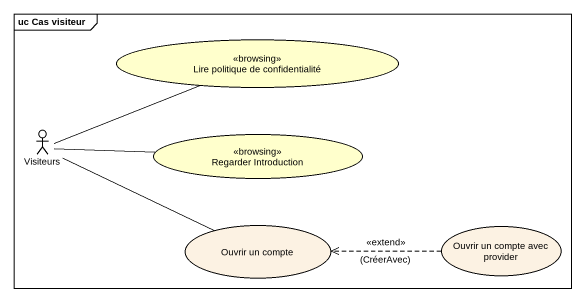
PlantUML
@startuml
mainframe uc Cas visiteur
usecase "Lire politique de confidentialité" as Lire_politique_de <<browsing>> #FFFFCC
actor Visiteurs
usecase "Regarder Introduction" as Regarder_Introduction <<browsing>> #FFFFCC
usecase "Ouvrir un compte" as Ouvrir_un_compte
usecase "Ouvrir un compte avec provider" as Ouvrir_un_compte_avec
Visiteurs -right- Lire_politique_de
Visiteurs -right- Regarder_Introduction
Visiteurs -right- Ouvrir_un_compte
Ouvrir_un_compte_avec .left.> Ouvrir_un_compte : <<extend>>\n(CréerAvec)
@enduml
